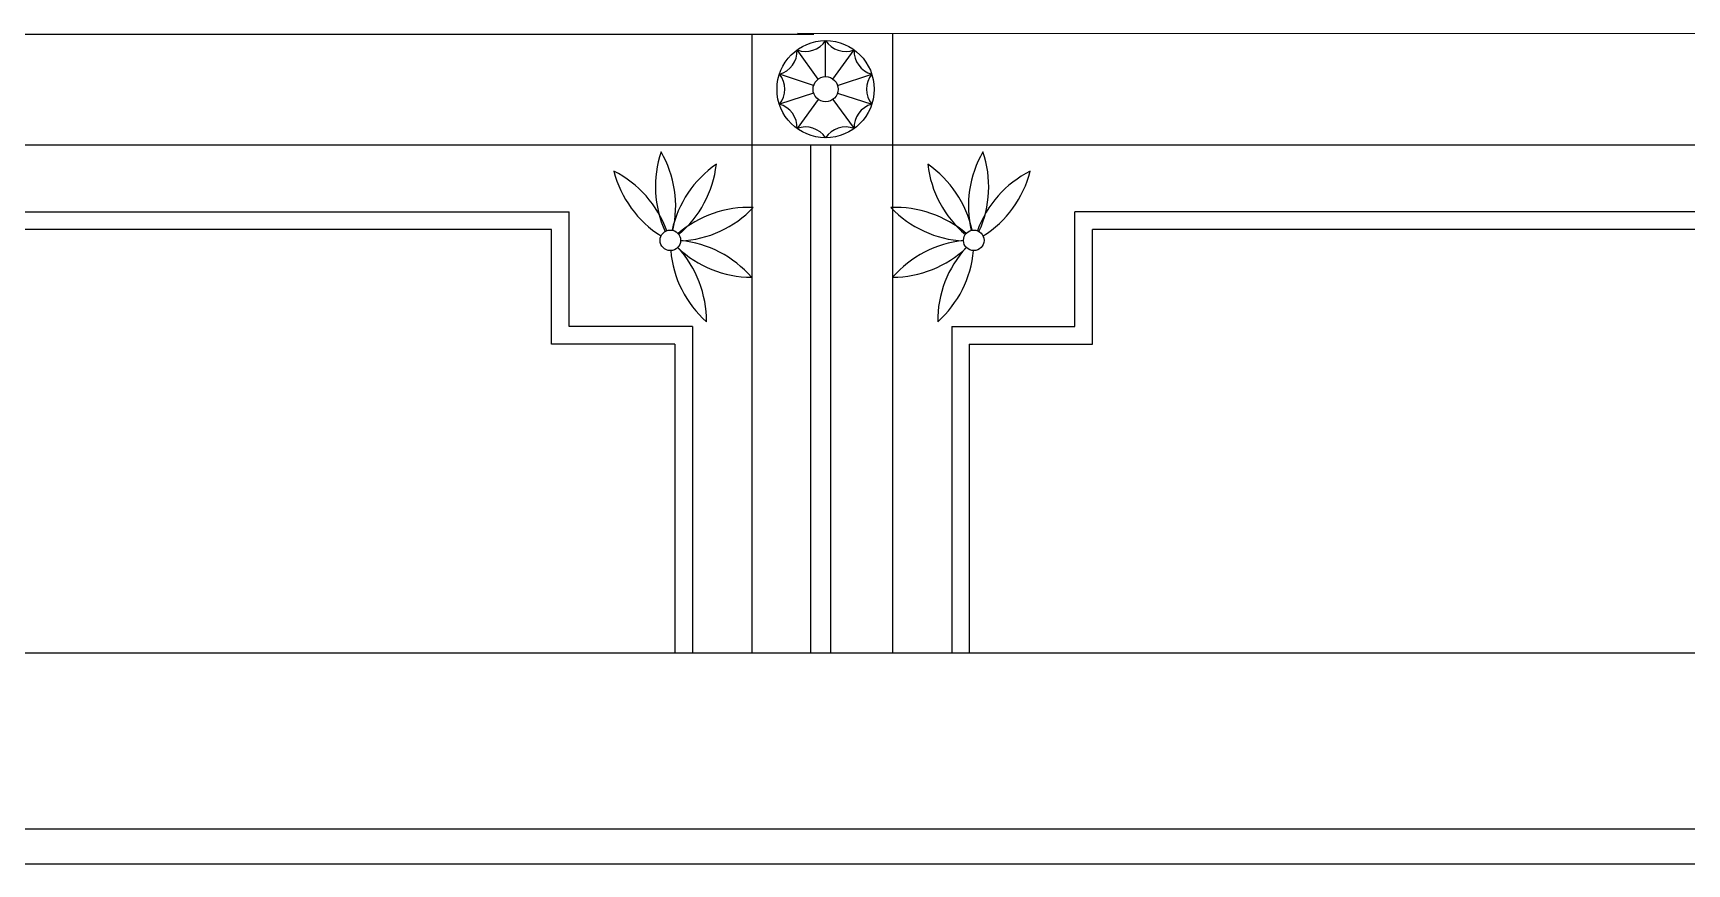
# Model space of a CAD drawing. Header units: inches. Extents: x 15.4 to 57.9, y 9.9 to 34.7.
# Drawn here: x 17.7728 to 18.2428, y 20.8866 to 21.1227 of the extents above; entities that cross this region are included whole.
import ezdxf

# ---------------------------------------------------------------- set-up
doc = ezdxf.new("R2010")
doc.units = ezdxf.units.IN
doc.header["$MEASUREMENT"] = 0
doc.layers.add('02', color=2, linetype='Continuous')

msp = doc.modelspace()

# ---------------------------------------------------------------- linework, layer by layer
at = {"layer": '02'}
for p, q in [((16.81909165875294, 21.12240768317709), (17.99467184005079, 21.12240768317709)), ((17.97705311148201, 21.12240768317709), (17.97705311148201, 20.94655524210823)), ((17.99006857147214, 21.12268901456839), (18.54515078518779, 21.1224149386456)), ((17.99805434543413, 21.11030117744515), (17.99805434543413, 21.12053535783191)), ((18.01705311140285, 21.12240768317709), (18.01705311140285, 20.94655524210823)), ((17.99595505145152, 21.10961907546728), (17.98993955116493, 21.11789870131754)), ((18.00015363953316, 21.10961907546728), (18.00616913981975, 21.11789870131754)), ((17.99465761642677, 21.10783330927946), (17.98492433241808, 21.11099584494362)), ((18.00145107455791, 21.10783330927946), (18.0111843585666, 21.11099584494362)), ((17.99465761642677, 21.10562598090321), (17.98492433241808, 21.10246344523905)), ((18.00145107455791, 21.10562598090321), (18.0111843585666, 21.10246344523905)), ((17.99595505145152, 21.10384021472994), (17.98993955116493, 21.09556058886513)), ((18.00015363953316, 21.10384021472994), (18.00616913981975, 21.09556058886513)), ((16.81909165875294, 21.09089865729614), (18.54515078518779, 21.09089865729614)), ((17.99374620797352, 21.09089865729614), (17.99374620797352, 20.94655524210823)), ((17.99945616239456, 21.09089865729614), (17.99945616239456, 20.94655524210823)), ((17.42892721348216, 21.07185604218678), (17.92517900938873, 21.07185604218678)), ((17.92517900938873, 21.03925180643849), (17.92517900938873, 21.07185604218678)), ((18.06892721349613, 21.03925180643849), (18.06892721349613, 21.07185604218678)), ((18.44495731656679, 21.07185604218678), (18.06892721349613, 21.07185604218678)), ((17.92017900938407, 21.06685604218212), (17.43392721348681, 21.06685604218212)), ((17.92017900938407, 21.03425180643383), (17.92017900938407, 21.06685604218212)), ((18.07392721350078, 21.03425180643383), (18.07392721350078, 21.06685604218212)), ((18.43995731656213, 21.06685604218212), (18.07392721350078, 21.06685604218212)), ((17.96020016068832, 21.03925180643849), (17.92517900938873, 21.03925180643849)), ((17.96020016068832, 21.03925180643849), (17.96020016068832, 20.94655524210823)), ((18.03390606219654, 21.03925180643849), (18.03390606219654, 20.94655524210823)), ((18.03390606219654, 21.03925180643849), (18.06892721349613, 21.03925180643849)), ((17.95520016068366, 21.03425180643383), (17.92017900938407, 21.03425180643383)), ((17.95520016068366, 21.03425180643383), (17.95520016068366, 20.94655524210823)), ((18.0389060622012, 21.03425180643383), (18.0389060622012, 20.94655524210823)), ((18.0389060622012, 21.03425180643383), (18.07392721350078, 21.03425180643383)), ((16.97705311148201, 20.94655524210823), (18.37705311138888, 20.94655524210823)), ((17.09543321544078, 20.89655524210532), (18.25867300743011, 20.89655524210532)), ((17.10280295770389, 20.88655524209601), (18.251303265167, 20.88655524209601))]:
    msp.add_line(p, q, dxfattribs=at)
for centre, radius in [((17.99805434543413, 21.10672964509861), 0.0138057127329123), ((17.99805434543413, 21.10672964509861), 0.003571532352369838), ((17.95394042152219, 21.06377484377875), 0.00291397460317835), ((18.04016580136267, 21.06377484377875), 0.00291397460317835)]:
    msp.add_circle(centre, radius, dxfattribs=at)
for centre, radius, start, end in [((17.99236161349581, 21.12425007261329), 0.006797521857044462, 249.1259090739676, 326.8740896687552), ((18.00374707748887, 21.12425007261329), 0.006797521857044462, 213.1259103312448, 290.8740909260323), ((17.98315057968029, 21.11755786480201), 0.006797521857044462, 285.125911012714, 2.874089163291099), ((18.01295811130439, 21.11755786480201), 0.006797521857044462, 177.1259108367089, 254.8740889872859), ((17.97963227780309, 21.10672964509861), 0.006797521857044462, 321.1259088453044, 38.87409115469553), ((18.01647641318158, 21.10672964509861), 0.006797521857044462, 141.1259088453045, 218.8740911546955), ((17.98315057968029, 21.09590142539521), 0.006797521857044462, 357.1259108367089, 74.87408898728599), ((18.01295811130439, 21.09590142539521), 0.006797521857044462, 105.125911012714, 182.8740891632911), ((17.99236161349581, 21.08920921756938), 0.006797521857044462, 33.12591033124477, 110.8740909260324), ((18.00374707748887, 21.08920921756938), 0.006797521857044462, 69.1259090739676, 146.8740896687552), ((17.98034950026085, 21.07902678337116), 0.030667604718271, 161.1756771756875, 204.5555402230205), ((17.92479089327862, 21.0735407411906), 0.03066760471826266, 346.9155416962838, 30.10291323950846), ((17.98438943777473, 21.06011979400348), 0.03066760471826266, 124.5156892392618, 167.7088794436501), ((17.93654520059244, 21.08889103755639), 0.030667604718271, 310.1582665622343, 353.4429217337906), ((18.05756102229242, 21.08889103755639), 0.030667604718271, 186.5570782662093, 229.8417334377655), ((18.00971678511013, 21.06011979401804), 0.03066760471826266, 12.29112055634985, 55.48431076073822), ((18.06931532960624, 21.0735407411906), 0.03066760471826266, 149.8970867604915, 193.0844583037161), ((18.01375672262401, 21.07902678337116), 0.030667604718271, 335.4444597769794, 18.82432282431247), ((17.96762419952319, 21.09098864980326), 0.03066760471826266, 194.2235884301537, 237.8547694103195), ((17.92404590914265, 21.05609182923793), 0.030667604718271, 19.82934746633675, 63.1508231078393), ((18.07006031374221, 21.05609182923793), 0.030667604718271, 116.8491768921607, 160.1706525336633), ((18.02648202336167, 21.09098864980326), 0.03066760471826266, 302.1452305896805, 345.7764115698462), ((17.97611226473709, 21.0424531204829), 0.030667604718271, 87.42187427163613, 130.6845723901706), ((17.95530192117912, 21.09425838155433), 0.03066760471826266, 272.894957328877, 316.3491091596194), ((18.03880430170574, 21.09425838155433), 0.03066760471826266, 223.6508908403805, 267.1050426710969), ((18.01799395814777, 21.0424531204829), 0.030667604718271, 49.31542760982938, 92.57812572836387), ((17.97713893483632, 21.08394034895748), 0.030667604718271, 226.4374377696296, 269.7429465690826), ((17.93351689196897, 21.04097673288773), 0.03066760471826799, 359.385675590248, 42.69432601973775), ((17.95379161945784, 21.03322784220502), 0.03066760471826266, 40.81571540283195, 84.26865576949272), ((18.04031460342702, 21.03322784220502), 0.03066760471826266, 95.73134423050716, 139.184284597168), ((18.01696728804854, 21.08394034895748), 0.030667604718271, 270.2570534309174, 313.5625622303704), ((18.06058933091589, 21.04097673288773), 0.03066760471826799, 137.3056739802622, 180.614324409752), ((17.98457859544323, 21.06355012255365), 0.03066760471826014, 185.0282235871484, 228.3129102293003), ((18.00952762744163, 21.06355012255365), 0.03066760471826014, 311.6870897706996, 354.9717764128515)]:
    msp.add_arc(centre, radius, start, end, dxfattribs=at)

doc.saveas('drawing.dxf')
